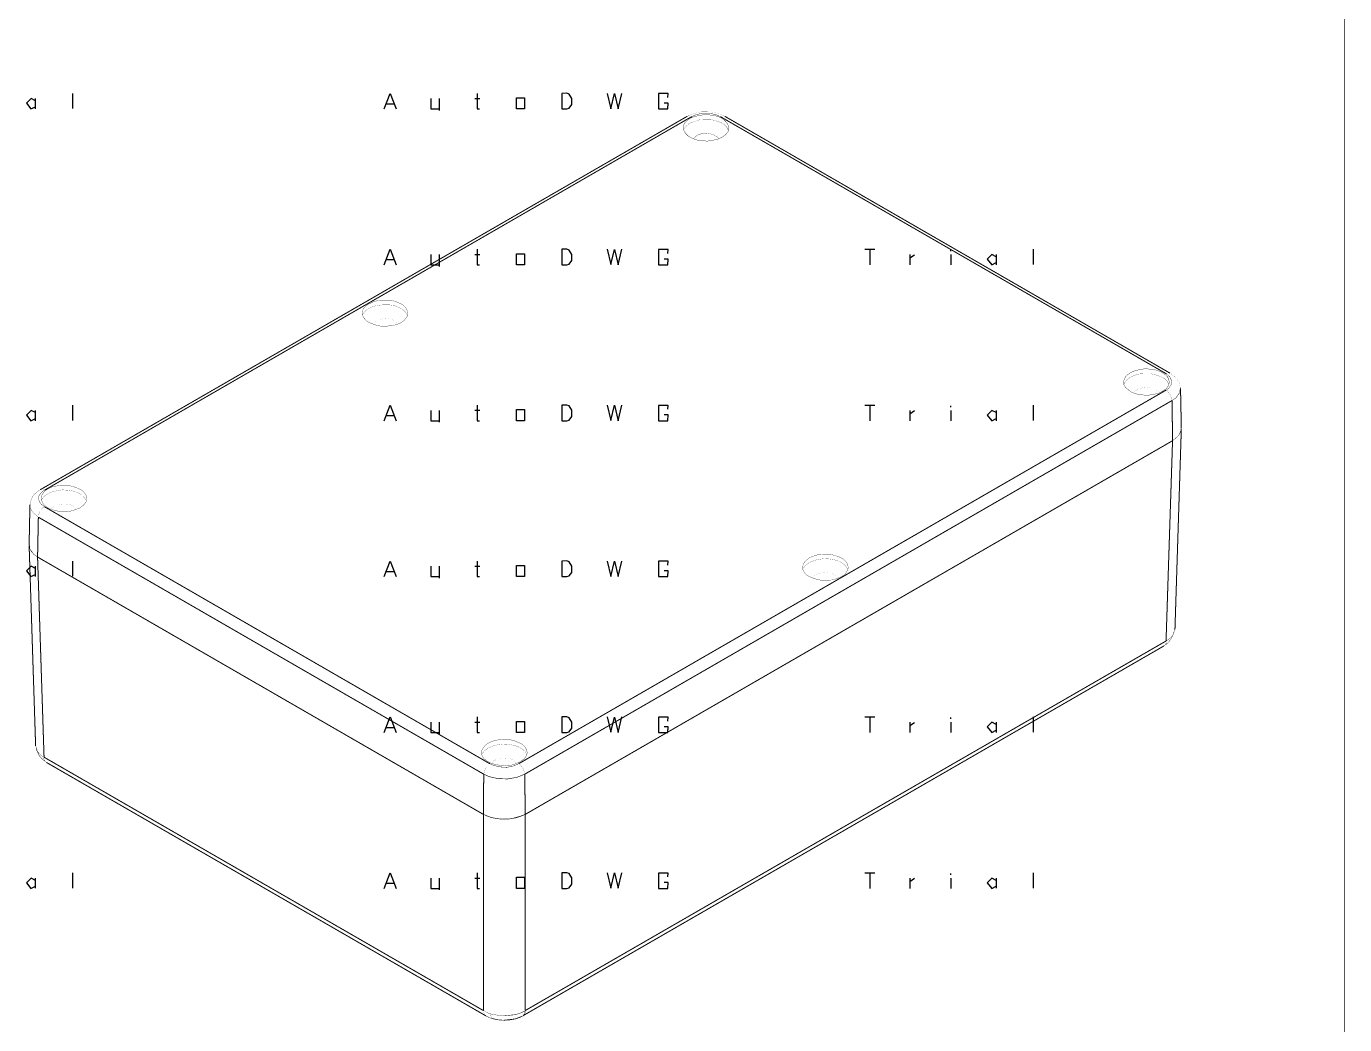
# Model space of a CAD drawing. Extents: x 5 to 426, y 3 to 277.
# Drawn here: x 310.7 to 426.3, y 73.1 to 160.7 of the extents above; entities that cross this region are included whole.
import ezdxf

# ---------------------------------------------------------------- set-up
doc = ezdxf.new("R2010")
doc.units = 0
doc.header["$MEASUREMENT"] = 0
for name, color, linetype in [('at_Entity', 7, 'Continuous'), ('at_Rect', 7, 'Continuous'), ('at_Solid', 7, 'Continuous'), ('at_Text', 7, 'Continuous')]:
    doc.layers.add(name, color=color, linetype=linetype)

msp = doc.modelspace()

# ---------------------------------------------------------------- linework, layer by layer
at = {"color": 28}
for p, q in [((342.08, 139.77), (342.6, 141.14)), ((342.6, 141.14), (343.12, 139.77)), ((350.22, 141.14), (350.22, 139.77)), ((358.1, 141.14), (357.65, 141.14)), ((357.65, 141.14), (357.65, 139.77)), ((358.31, 141.07), (358.1, 141.14)), ((361.63, 141.13), (361.96, 139.79)), ((361.96, 139.79), (362.28, 141.12)), ((362.28, 141.12), (362.61, 139.77)), ((362.61, 139.77), (362.93, 141.13)), ((342.27, 140.23), (342.92, 140.23)), ((346.18, 140.67), (346.18, 139.77)), ((346.9, 140.67), (346.9, 139.63)), ((350.02, 140.68), (350.48, 140.68)), ((353.67, 140.74), (354.38, 140.74)), ((353.67, 139.77), (353.67, 140.74)), ((354.38, 140.74), (354.38, 139.77)), ((358.3, 139.83), (358.54, 140.14)), ((358.54, 140.69), (358.31, 141.07)), ((358.54, 140.14), (358.54, 140.69)), ((366.98, 141.12), (366.15, 141.12)), ((366.15, 141.12), (366.15, 139.77)), ((366.98, 140.28), (366.65, 140.28)), ((366.97, 140.77), (366.98, 141.12)), ((366.97, 139.77), (366.98, 140.28)), ((346.18, 139.77), (346.9, 139.77)), ((350.22, 139.77), (350.44, 139.77)), ((354.38, 139.77), (353.67, 139.77)), ((357.65, 139.77), (358.09, 139.77)), ((358.09, 139.77), (358.3, 139.83)), ((366.15, 139.77), (366.97, 139.77)), ((342.08, 98.72), (342.6, 100.09)), ((342.6, 100.09), (343.12, 98.72)), ((346.18, 99.62), (346.18, 98.72)), ((346.9, 99.62), (346.9, 98.58)), ((350.02, 99.63), (350.48, 99.63)), ((350.22, 100.09), (350.22, 98.72)), ((353.67, 99.69), (354.38, 99.69)), ((353.67, 98.72), (353.67, 99.69)), ((354.38, 99.69), (354.38, 98.72)), ((358.1, 100.09), (357.65, 100.09)), ((357.65, 100.09), (357.65, 98.72)), ((358.31, 100.02), (358.1, 100.09)), ((358.54, 99.63), (358.31, 100.02)), ((358.54, 99.09), (358.54, 99.63)), ((361.63, 100.08), (361.96, 98.74)), ((361.96, 98.74), (362.28, 100.07)), ((362.28, 100.07), (362.61, 98.72)), ((362.61, 98.72), (362.93, 100.08)), ((366.98, 100.07), (366.15, 100.07)), ((366.15, 100.07), (366.15, 98.72)), ((366.97, 99.72), (366.98, 100.07)), ((342.27, 99.17), (342.92, 99.17)), ((346.18, 98.72), (346.9, 98.72)), ((350.22, 98.72), (350.44, 98.72)), ((354.38, 98.72), (353.67, 98.72)), ((357.65, 98.72), (358.09, 98.72)), ((358.09, 98.72), (358.3, 98.77)), ((358.3, 98.77), (358.54, 99.09)), ((366.15, 98.72), (366.97, 98.72)), ((366.98, 99.23), (366.65, 99.23)), ((366.97, 98.72), (366.98, 99.23))]:
    msp.add_line(p, q, dxfattribs=at)
at = {"layer": 'at_Entity', "color": 28}
for p, q in [((311.09, 154.36), (310.68, 153.95)), ((310.68, 153.95), (311.08, 153.45)), ((311.47, 154.17), (311.09, 154.36)), ((311.46, 154.36), (311.46, 153.46)), ((314.72, 154.82), (314.72, 153.48)), ((311.08, 153.45), (311.47, 153.65)), ((384.24, 127.45), (385.14, 127.45)), ((384.69, 127.45), (384.69, 126.09)), ((391.79, 127.28), (391.79, 127.4)), ((399.03, 127.45), (399.02, 126.11)), ((388.2, 126.99), (388.2, 126.09)), ((388.21, 126.69), (388.6, 126.97)), ((391.79, 126.99), (391.79, 126.09)), ((395.39, 126.99), (394.98, 126.58)), ((394.98, 126.58), (395.38, 126.09)), ((395.38, 126.09), (395.77, 126.28)), ((395.77, 126.8), (395.39, 126.99)), ((395.76, 126.99), (395.76, 126.09)), ((314.72, 113.77), (314.72, 112.43)), ((311.09, 113.31), (310.68, 112.9)), ((310.68, 112.9), (311.08, 112.4)), ((311.08, 112.4), (311.47, 112.6)), ((311.47, 113.11), (311.09, 113.31)), ((311.46, 113.31), (311.46, 112.41)), ((384.24, 86.4), (385.14, 86.4)), ((384.69, 86.4), (384.69, 85.03)), ((388.2, 85.94), (388.2, 85.03)), ((388.21, 85.63), (388.6, 85.92)), ((391.79, 86.23), (391.79, 86.35)), ((391.79, 85.94), (391.79, 85.03)), ((395.39, 85.94), (394.98, 85.53)), ((395.77, 85.74), (395.39, 85.94)), ((395.76, 85.94), (395.76, 85.04)), ((399.03, 86.4), (399.02, 85.06)), ((394.98, 85.53), (395.38, 85.03)), ((395.38, 85.03), (395.77, 85.23))]:
    msp.add_line(p, q, dxfattribs=at)
at = {"layer": 'at_Entity', "color": 9}
msp.add_lwpolyline([(426.32, 276.61, 0.0636, 0.0636, 0), (426.32, 2.93, 0.0636, 0.0636, 0)], format="xyseb", dxfattribs=at)
at = {"layer": 'at_Entity', "color": 0}
for points in [[(368.67, 152.81, 0.0883, 0.0883, 0), (311.88, 120.02, 0.0883, 0.0883, 0)], [(369.06, 152.78, 0.0883, 0.0883, 0), (312.26, 119.98, 0.0883, 0.0883, 0)], [(371.74, 150.98, 0.0285, 0.0285, 0), (372.03, 151.19, 0.0285, 0.0285, 0), (372.24, 151.44, 0.0285, 0.0285, 0), (372.31, 151.72, 0.0285, 0.0285, 0), (372.27, 152, 0.0285, 0.0285, 0), (372.13, 152.25, 0.0285, 0.0285, 0), (371.89, 152.5, 0.0285, 0.0285, 0), (371.57, 152.71, 0.0285, 0.0285, 0), (371.14, 152.85, 0.0285, 0.0285, 0), (370.69, 152.92, 0.0285, 0.0285, 0), (370.19, 152.95, 0.0285, 0.0285, 0), (369.73, 152.88, 0.0285, 0.0285, 0), (369.27, 152.78, 0.0285, 0.0285, 0), (368.88, 152.6, 0.0285, 0.0285, 0), (368.6, 152.39, 0.0285, 0.0285, 0), (368.39, 152.14, 0.0285, 0.0285, 0), (368.32, 151.86, 0.0285, 0.0285, 0), (368.36, 151.58, 0.0285, 0.0285, 0), (368.5, 151.33, 0.0285, 0.0285, 0), (368.74, 151.08, 0.0285, 0.0285, 0), (369.1, 150.87, 0.0285, 0.0285, 0), (369.49, 150.73, 0.0285, 0.0285, 0), (369.94, 150.66, 0.0285, 0.0285, 0), (370.44, 150.63, 0.0285, 0.0285, 0), (370.9, 150.7, 0.0285, 0.0285, 0), (371.36, 150.8, 0.0285, 0.0285, 0), (371.74, 150.98, 0.0285, 0.0285, 0)], [(371.96, 152.81, 0.00499, 0.00499, 0), (371.74, 152.92, 0.00499, 0.00499, 0), (371.39, 153.06, 0.00499, 0.00499, 0), (370.93, 153.17, 0.00499, 0.00499, 0), (370.4, 153.2, 0.00499, 0.00499, 0), (369.91, 153.2, 0.00499, 0.00499, 0), (369.41, 153.1, 0.00499, 0.00499, 0), (368.96, 152.95, 0.00499, 0.00499, 0), (368.71, 152.85, 0.00499, 0.00499, 0), (368.67, 152.81, 0.00499, 0.00499, 0)], [(369.06, 152.78, 0.00706, 0.00706, 0), (368.96, 152.81, 0.00706, 0.00706, 0), (368.85, 152.85, 0.00706, 0.00706, 0), (368.78, 152.85, 0.00706, 0.00706, 0), (368.67, 152.81, 0.00706, 0.00706, 0)], [(371.57, 152.78, 0.0348, 0.0348, 0), (371.25, 152.92, 0.0348, 0.0348, 0), (370.72, 153.06, 0.0348, 0.0348, 0), (370.12, 153.06, 0.0348, 0.0348, 0), (369.56, 152.99, 0.0348, 0.0348, 0), (369.06, 152.78, 0.0348, 0.0348, 0)], [(410.68, 130.22, 0.0883, 0.0883, 0), (371.57, 152.78, 0.0883, 0.0883, 0)], [(371.57, 152.78, 0.00706, 0.00706, 0), (371.67, 152.81, 0.00706, 0.00706, 0), (371.78, 152.85, 0.00706, 0.00706, 0), (371.85, 152.85, 0.00706, 0.00706, 0), (371.96, 152.81, 0.00706, 0.00706, 0)], [(411.03, 130.26, 0.0883, 0.0883, 0), (371.96, 152.81, 0.0883, 0.0883, 0)], [(372.27, 151.58, 0.0146, 0.0146, 0), (372.13, 151.86, 0.0146, 0.0146, 0), (371.89, 152.11, 0.0146, 0.0146, 0), (371.57, 152.28, 0.0146, 0.0146, 0), (371.14, 152.43, 0.0146, 0.0146, 0), (370.69, 152.53, 0.0146, 0.0146, 0), (370.19, 152.53, 0.0146, 0.0146, 0), (369.73, 152.5, 0.0146, 0.0146, 0), (369.27, 152.35, 0.0146, 0.0146, 0), (368.88, 152.21, 0.0146, 0.0146, 0), (368.6, 151.97, 0.0146, 0.0146, 0), (368.39, 151.72, 0.0146, 0.0146, 0), (368.36, 151.58, 0.0146, 0.0146, 0)], [(371.43, 150.84, 0.0226, 0.0226, 0), (371.29, 151.01, 0.0226, 0.0226, 0), (371.04, 151.15, 0.0226, 0.0226, 0), (370.72, 151.26, 0.0226, 0.0226, 0), (370.37, 151.33, 0.0226, 0.0226, 0), (369.98, 151.3, 0.0226, 0.0226, 0), (369.66, 151.19, 0.0226, 0.0226, 0), (369.41, 151.05, 0.0226, 0.0226, 0), (369.24, 150.84, 0.0226, 0.0226, 0)], [(343.57, 134.7, 0.0257, 0.0257, 0), (343.86, 134.92, 0.0257, 0.0257, 0), (344.07, 135.2, 0.0257, 0.0257, 0), (344.14, 135.45, 0.0257, 0.0257, 0), (344.1, 135.73, 0.0257, 0.0257, 0), (343.96, 136.01, 0.0257, 0.0257, 0), (343.72, 136.26, 0.0257, 0.0257, 0), (343.36, 136.43, 0.0257, 0.0257, 0), (342.97, 136.58, 0.0257, 0.0257, 0), (342.52, 136.68, 0.0257, 0.0257, 0), (342.02, 136.68, 0.0257, 0.0257, 0), (341.56, 136.65, 0.0257, 0.0257, 0), (341.1, 136.51, 0.0257, 0.0257, 0), (340.72, 136.33, 0.0257, 0.0257, 0), (340.43, 136.12, 0.0257, 0.0257, 0), (340.22, 135.87, 0.0257, 0.0257, 0), (340.15, 135.59, 0.0257, 0.0257, 0), (340.19, 135.3, 0.0257, 0.0257, 0), (340.33, 135.06, 0.0257, 0.0257, 0), (340.57, 134.81, 0.0257, 0.0257, 0), (340.93, 134.63, 0.0257, 0.0257, 0), (341.32, 134.49, 0.0257, 0.0257, 0), (341.77, 134.39, 0.0257, 0.0257, 0), (342.27, 134.39, 0.0257, 0.0257, 0), (342.73, 134.42, 0.0257, 0.0257, 0), (343.19, 134.53, 0.0257, 0.0257, 0), (343.57, 134.7, 0.0257, 0.0257, 0)], [(344.1, 135.34, 0.0146, 0.0146, 0), (343.96, 135.59, 0.0146, 0.0146, 0), (343.72, 135.83, 0.0146, 0.0146, 0), (343.36, 136.05, 0.0146, 0.0146, 0), (342.97, 136.19, 0.0146, 0.0146, 0), (342.52, 136.26, 0.0146, 0.0146, 0), (342.02, 136.26, 0.0146, 0.0146, 0), (341.56, 136.22, 0.0146, 0.0146, 0), (341.1, 136.12, 0.0146, 0.0146, 0), (340.72, 135.94, 0.0146, 0.0146, 0), (340.43, 135.73, 0.0146, 0.0146, 0), (340.22, 135.48, 0.0146, 0.0146, 0), (340.19, 135.34, 0.0146, 0.0146, 0)], [(343.22, 134.56, 0.00353, 0.00353, 0), (343.12, 134.74, 0.00353, 0.00353, 0), (342.87, 134.92, 0.00353, 0.00353, 0), (342.55, 135.02, 0.00353, 0.00353, 0), (342.2, 135.06, 0.00353, 0.00353, 0), (341.81, 135.02, 0.00353, 0.00353, 0), (341.49, 134.95, 0.00353, 0.00353, 0), (341.25, 134.78, 0.00353, 0.00353, 0), (341.07, 134.6, 0.00353, 0.00353, 0), (341.07, 134.56, 0.00353, 0.00353, 0)], [(410.36, 128.67, 0.0282, 0.0282, 0), (410.68, 128.88, 0.0282, 0.0282, 0), (410.86, 129.13, 0.0282, 0.0282, 0), (410.96, 129.41, 0.0282, 0.0282, 0), (410.93, 129.69, 0.0282, 0.0282, 0), (410.79, 129.97, 0.0282, 0.0282, 0), (410.54, 130.19, 0.0282, 0.0282, 0), (410.19, 130.4, 0.0282, 0.0282, 0), (409.76, 130.54, 0.0282, 0.0282, 0), (409.3, 130.61, 0.0282, 0.0282, 0), (408.84, 130.65, 0.0282, 0.0282, 0), (408.35, 130.57, 0.0282, 0.0282, 0), (407.93, 130.47, 0.0282, 0.0282, 0), (407.54, 130.29, 0.0282, 0.0282, 0), (407.26, 130.08, 0.0282, 0.0282, 0), (407.04, 129.83, 0.0282, 0.0282, 0), (406.97, 129.55, 0.0282, 0.0282, 0), (406.97, 129.27, 0.0282, 0.0282, 0), (407.11, 129.02, 0.0282, 0.0282, 0), (407.4, 128.77, 0.0282, 0.0282, 0), (407.71, 128.56, 0.0282, 0.0282, 0), (408.14, 128.42, 0.0282, 0.0282, 0), (408.6, 128.35, 0.0282, 0.0282, 0), (409.09, 128.32, 0.0282, 0.0282, 0), (409.55, 128.39, 0.0282, 0.0282, 0), (410.01, 128.49, 0.0282, 0.0282, 0), (410.36, 128.67, 0.0282, 0.0282, 0)], [(410.93, 129.27, 0.0158, 0.0158, 0), (410.79, 129.55, 0.0158, 0.0158, 0), (410.54, 129.8, 0.0158, 0.0158, 0), (410.19, 129.97, 0.0158, 0.0158, 0), (409.76, 130.12, 0.0158, 0.0158, 0), (409.3, 130.22, 0.0158, 0.0158, 0), (408.84, 130.22, 0.0158, 0.0158, 0), (408.35, 130.19, 0.0158, 0.0158, 0), (407.93, 130.08, 0.0158, 0.0158, 0), (407.54, 129.9, 0.0158, 0.0158, 0), (407.26, 129.69, 0.0158, 0.0158, 0), (407.04, 129.41, 0.0158, 0.0158, 0), (406.97, 129.27, 0.0158, 0.0158, 0)], [(410.68, 128.77, 0.0304, 0.0304, 0), (410.93, 128.95, 0.0304, 0.0304, 0), (411.14, 129.27, 0.0304, 0.0304, 0), (411.17, 129.59, 0.0304, 0.0304, 0), (411, 129.94, 0.0304, 0.0304, 0), (410.68, 130.22, 0.0304, 0.0304, 0)], [(410.68, 130.22, 0.00789, 0.00789, 0), (410.79, 130.26, 0.00789, 0.00789, 0), (410.86, 130.29, 0.00789, 0.00789, 0), (410.96, 130.29, 0.00789, 0.00789, 0), (411.03, 130.26, 0.00789, 0.00789, 0)], [(411.92, 128.92, 0.00789, 0.00789, 0), (411.92, 129.02, 0.00789, 0.00789, 0), (411.85, 129.37, 0.00789, 0.00789, 0), (411.67, 129.69, 0.00789, 0.00789, 0), (411.42, 129.97, 0.00789, 0.00789, 0), (411.1, 130.22, 0.00789, 0.00789, 0), (411.03, 130.26, 0.00789, 0.00789, 0)], [(353.88, 95.98, 0.0883, 0.0883, 0), (410.68, 128.77, 0.0883, 0.0883, 0)], [(410.04, 128.53, 0.00499, 0.00499, 0), (409.94, 128.7, 0.00499, 0.00499, 0), (409.69, 128.84, 0.00499, 0.00499, 0), (409.37, 128.95, 0.00499, 0.00499, 0), (408.99, 129.02, 0.00499, 0.00499, 0), (408.63, 128.99, 0.00499, 0.00499, 0), (408.32, 128.88, 0.00499, 0.00499, 0), (408.03, 128.74, 0.00499, 0.00499, 0), (407.89, 128.56, 0.00499, 0.00499, 0), (407.86, 128.53, 0.00499, 0.00499, 0)], [(411.21, 127.86, 0.0112, 0.0112, 0), (411.17, 127.96, 0.0112, 0.0112, 0), (411.14, 128.1, 0.0112, 0.0112, 0), (411.1, 128.24, 0.0112, 0.0112, 0), (411.03, 128.39, 0.0112, 0.0112, 0), (410.96, 128.49, 0.0112, 0.0112, 0), (410.86, 128.6, 0.0112, 0.0112, 0), (410.79, 128.7, 0.0112, 0.0112, 0), (410.68, 128.77, 0.0112, 0.0112, 0)], [(411.92, 128.92, 0.0355, 0.0355, 0), (411.88, 128.56, 0.0355, 0.0355, 0), (411.56, 128.1, 0.0355, 0.0355, 0), (411.21, 127.86, 0.0355, 0.0355, 0)], [(412.02, 125.42, 0.0883, 0.0883, 0), (411.95, 128.92, 0.0883, 0.0883, 0)], [(411.21, 127.86, 0.0883, 0.0883, 0), (354.41, 95.06, 0.0883, 0.0883, 0)], [(411.21, 127.86, 0.0883, 0.0883, 0), (411.25, 124.33, 0.0883, 0.0883, 0)], [(411.25, 124.33, 0.0291, 0.0291, 0), (411.56, 124.57, 0.0291, 0.0291, 0), (411.81, 124.82, 0.0291, 0.0291, 0), (411.95, 125.1, 0.0291, 0.0291, 0), (412.02, 125.39, 0.0291, 0.0291, 0)], [(411.25, 124.33, 0.0176, 0.0176, 0), (411.74, 124.75, 0.0176, 0.0176, 0), (411.99, 125.24, 0.0176, 0.0176, 0), (411.99, 125.42, 0.0176, 0.0176, 0)], [(411.46, 107.74, 0.0883, 0.0883, 0), (412.02, 125.39, 0.0883, 0.0883, 0)], [(411.25, 124.33, 0.0883, 0.0883, 0), (354.45, 91.53, 0.0883, 0.0883, 0)], [(354.45, 91.53, 0.0883, 0.0883, 0), (411.25, 124.33, 0.0883, 0.0883, 0)], [(410.68, 106.75, 0.0883, 0.0883, 0), (411.25, 124.33, 0.0883, 0.0883, 0)], [(315.37, 118.43, 0.0257, 0.0257, 0), (315.69, 118.68, 0.0257, 0.0257, 0), (315.9, 118.93, 0.0257, 0.0257, 0), (315.97, 119.21, 0.0257, 0.0257, 0), (315.94, 119.49, 0.0257, 0.0257, 0), (315.79, 119.74, 0.0257, 0.0257, 0), (315.55, 119.98, 0.0257, 0.0257, 0), (315.19, 120.16, 0.0257, 0.0257, 0), (314.81, 120.3, 0.0257, 0.0257, 0), (314.35, 120.41, 0.0257, 0.0257, 0), (313.85, 120.41, 0.0257, 0.0257, 0), (313.39, 120.37, 0.0257, 0.0257, 0), (312.93, 120.27, 0.0257, 0.0257, 0), (312.55, 120.09, 0.0257, 0.0257, 0), (312.26, 119.88, 0.0257, 0.0257, 0), (312.05, 119.6, 0.0257, 0.0257, 0), (311.98, 119.35, 0.0257, 0.0257, 0), (312.02, 119.07, 0.0257, 0.0257, 0), (312.16, 118.78, 0.0257, 0.0257, 0), (312.4, 118.54, 0.0257, 0.0257, 0), (312.72, 118.36, 0.0257, 0.0257, 0), (313.15, 118.22, 0.0257, 0.0257, 0), (313.61, 118.11, 0.0257, 0.0257, 0), (314.1, 118.11, 0.0257, 0.0257, 0), (314.56, 118.15, 0.0257, 0.0257, 0), (315.02, 118.29, 0.0257, 0.0257, 0), (315.37, 118.43, 0.0257, 0.0257, 0)], [(311.88, 120.02, 0.0215, 0.0215, 0), (311.63, 119.84, 0.0215, 0.0215, 0), (311.31, 119.56, 0.0215, 0.0215, 0), (311.13, 119.24, 0.0215, 0.0215, 0), (311.03, 118.89, 0.0215, 0.0215, 0), (310.99, 118.68, 0.0215, 0.0215, 0)], [(312.26, 119.98, 0.0304, 0.0304, 0), (312.02, 119.81, 0.0304, 0.0304, 0), (311.77, 119.49, 0.0304, 0.0304, 0), (311.77, 119.14, 0.0304, 0.0304, 0), (311.91, 118.82, 0.0304, 0.0304, 0), (312.26, 118.54, 0.0304, 0.0304, 0)], [(312.26, 119.98, 0.00706, 0.00706, 0), (312.16, 120.06, 0.00706, 0.00706, 0), (312.05, 120.06, 0.00706, 0.00706, 0), (311.98, 120.06, 0.00706, 0.00706, 0), (311.88, 120.02, 0.00706, 0.00706, 0)], [(315.94, 119.07, 0.0146, 0.0146, 0), (315.79, 119.31, 0.0146, 0.0146, 0), (315.55, 119.56, 0.0146, 0.0146, 0), (315.19, 119.77, 0.0146, 0.0146, 0), (314.81, 119.91, 0.0146, 0.0146, 0), (314.35, 119.98, 0.0146, 0.0146, 0), (313.85, 120.02, 0.0146, 0.0146, 0), (313.39, 119.95, 0.0146, 0.0146, 0), (312.93, 119.84, 0.0146, 0.0146, 0), (312.55, 119.67, 0.0146, 0.0146, 0), (312.26, 119.46, 0.0146, 0.0146, 0), (312.05, 119.21, 0.0146, 0.0146, 0), (312.02, 119.07, 0.0146, 0.0146, 0)], [(310.99, 118.71, 0.0883, 0.0883, 0), (310.92, 115.18, 0.0883, 0.0883, 0)], [(311.73, 117.62, 0.018, 0.018, 0), (311.24, 118.04, 0.018, 0.018, 0), (310.99, 118.5, 0.018, 0.018, 0), (311.03, 118.68, 0.018, 0.018, 0)], [(311.73, 117.62, 0.0127, 0.0127, 0), (311.73, 117.76, 0.0127, 0.0127, 0), (311.77, 117.9, 0.0127, 0.0127, 0), (311.84, 118.01, 0.0127, 0.0127, 0), (311.88, 118.15, 0.0127, 0.0127, 0), (311.98, 118.25, 0.0127, 0.0127, 0), (312.05, 118.4, 0.0127, 0.0127, 0), (312.16, 118.47, 0.0127, 0.0127, 0), (312.26, 118.54, 0.0127, 0.0127, 0)], [(312.26, 118.54, 0.0883, 0.0883, 0), (351.34, 95.98, 0.0883, 0.0883, 0)], [(315.05, 118.29, 0.00499, 0.00499, 0), (314.95, 118.47, 0.00499, 0.00499, 0), (314.7, 118.64, 0.00499, 0.00499, 0), (314.38, 118.75, 0.00499, 0.00499, 0), (314.03, 118.78, 0.00499, 0.00499, 0), (313.64, 118.75, 0.00499, 0.00499, 0), (313.32, 118.68, 0.00499, 0.00499, 0), (313.04, 118.54, 0.00499, 0.00499, 0), (312.9, 118.33, 0.00499, 0.00499, 0), (312.86, 118.29, 0.00499, 0.00499, 0)], [(311.73, 117.62, 0.0883, 0.0883, 0), (311.66, 114.12, 0.0883, 0.0883, 0)], [(350.81, 95.06, 0.0883, 0.0883, 0), (311.73, 117.62, 0.0883, 0.0883, 0)], [(310.92, 115.15, 0.0883, 0.0883, 0), (311.49, 97.53, 0.0883, 0.0883, 0)], [(311.66, 114.12, 0.025, 0.025, 0), (311.35, 114.34, 0.025, 0.025, 0), (311.1, 114.62, 0.025, 0.025, 0), (310.96, 114.9, 0.025, 0.025, 0), (310.92, 115.15, 0.025, 0.025, 0)], [(310.96, 115.18, 0.0355, 0.0355, 0), (310.99, 114.83, 0.0355, 0.0355, 0), (311.31, 114.37, 0.0355, 0.0355, 0), (311.66, 114.12, 0.0355, 0.0355, 0)], [(350.78, 91.53, 0.0883, 0.0883, 0), (311.66, 114.12, 0.0883, 0.0883, 0)], [(311.66, 114.12, 0.0883, 0.0883, 0), (312.23, 96.55, 0.0883, 0.0883, 0)], [(311.66, 114.12, 0.0883, 0.0883, 0), (350.78, 91.53, 0.0883, 0.0883, 0)], [(382.19, 112.4, 0.0247, 0.0247, 0), (382.51, 112.61, 0.0247, 0.0247, 0), (382.69, 112.89, 0.0247, 0.0247, 0), (382.79, 113.14, 0.0247, 0.0247, 0), (382.76, 113.42, 0.0247, 0.0247, 0), (382.62, 113.7, 0.0247, 0.0247, 0), (382.37, 113.95, 0.0247, 0.0247, 0), (382.02, 114.12, 0.0247, 0.0247, 0), (381.59, 114.27, 0.0247, 0.0247, 0), (381.13, 114.37, 0.0247, 0.0247, 0), (380.68, 114.37, 0.0247, 0.0247, 0), (380.18, 114.34, 0.0247, 0.0247, 0), (379.76, 114.2, 0.0247, 0.0247, 0), (379.37, 114.05, 0.0247, 0.0247, 0), (379.09, 113.81, 0.0247, 0.0247, 0), (378.87, 113.56, 0.0247, 0.0247, 0), (378.8, 113.28, 0.0247, 0.0247, 0), (378.8, 113.03, 0.0247, 0.0247, 0), (378.95, 112.75, 0.0247, 0.0247, 0), (379.19, 112.5, 0.0247, 0.0247, 0), (379.55, 112.32, 0.0247, 0.0247, 0), (379.97, 112.18, 0.0247, 0.0247, 0), (380.43, 112.08, 0.0247, 0.0247, 0), (380.92, 112.08, 0.0247, 0.0247, 0), (381.38, 112.11, 0.0247, 0.0247, 0), (381.8, 112.22, 0.0247, 0.0247, 0), (382.19, 112.4, 0.0247, 0.0247, 0)], [(382.76, 113.03, 0.0158, 0.0158, 0), (382.62, 113.28, 0.0158, 0.0158, 0), (382.37, 113.52, 0.0158, 0.0158, 0), (382.02, 113.74, 0.0158, 0.0158, 0), (381.59, 113.88, 0.0158, 0.0158, 0), (381.13, 113.95, 0.0158, 0.0158, 0), (380.68, 113.98, 0.0158, 0.0158, 0), (380.18, 113.91, 0.0158, 0.0158, 0), (379.76, 113.81, 0.0158, 0.0158, 0), (379.37, 113.63, 0.0158, 0.0158, 0), (379.09, 113.42, 0.0158, 0.0158, 0), (378.87, 113.17, 0.0158, 0.0158, 0), (378.8, 113.03, 0.0158, 0.0158, 0)], [(381.88, 112.25, 0.00499, 0.00499, 0), (381.77, 112.43, 0.00499, 0.00499, 0), (381.52, 112.61, 0.00499, 0.00499, 0), (381.2, 112.71, 0.00499, 0.00499, 0), (380.82, 112.75, 0.00499, 0.00499, 0), (380.46, 112.71, 0.00499, 0.00499, 0), (380.15, 112.64, 0.00499, 0.00499, 0), (379.86, 112.47, 0.00499, 0.00499, 0), (379.72, 112.29, 0.00499, 0.00499, 0), (379.69, 112.25, 0.00499, 0.00499, 0)], [(411.35, 107.49, 0.0302, 0.0302, 0), (411.46, 107.77, 0.0302, 0.0302, 0)], [(410.68, 106.75, 0.0883, 0.0883, 0), (354.45, 74.31, 0.0883, 0.0883, 0)], [(410.68, 106.75, 0.00998, 0.00998, 0), (410.68, 106.61, 0.00998, 0.00998, 0), (410.64, 106.46, 0.00998, 0.00998, 0), (410.57, 106.39, 0.00998, 0.00998, 0), (410.47, 106.32, 0.00998, 0.00998, 0)], [(410.5, 106.32, 0.015, 0.015, 0), (410.61, 106.43, 0.015, 0.015, 0)], [(410.61, 106.39, 0.0325, 0.0325, 0), (410.89, 106.64, 0.0325, 0.0325, 0), (411.1, 106.89, 0.0325, 0.0325, 0), (411.39, 107.52, 0.0325, 0.0325, 0)], [(410.61, 106.43, 0.0127, 0.0127, 0), (410.68, 106.54, 0.0127, 0.0127, 0), (410.75, 106.78, 0.0127, 0.0127, 0)], [(410.75, 106.78, 0.00789, 0.00789, 0), (410.68, 106.75, 0.00789, 0.00789, 0)], [(410.75, 106.78, 0.0257, 0.0257, 0), (411.03, 106.99, 0.0257, 0.0257, 0), (411.28, 107.24, 0.0257, 0.0257, 0), (411.35, 107.49, 0.0257, 0.0257, 0)], [(354.24, 73.85, 0.0883, 0.0883, 0), (410.5, 106.32, 0.0883, 0.0883, 0)], [(410.47, 106.32, 0.00353, 0.00353, 0), (410.5, 106.32, 0.00353, 0.00353, 0)], [(311.49, 97.57, 0.0302, 0.0302, 0), (311.59, 97.29, 0.0302, 0.0302, 0)], [(311.52, 97.29, 0.0353, 0.0353, 0), (311.8, 96.69, 0.0353, 0.0353, 0), (312.05, 96.4, 0.0353, 0.0353, 0), (312.33, 96.19, 0.0353, 0.0353, 0)], [(311.59, 97.29, 0.0257, 0.0257, 0), (311.66, 97.04, 0.0257, 0.0257, 0), (311.91, 96.76, 0.0257, 0.0257, 0), (312.19, 96.55, 0.0257, 0.0257, 0)], [(354.02, 96.16, 0.0269, 0.0269, 0), (354.34, 96.37, 0.0269, 0.0269, 0), (354.52, 96.62, 0.0269, 0.0269, 0), (354.62, 96.9, 0.0269, 0.0269, 0), (354.59, 97.18, 0.0269, 0.0269, 0), (354.45, 97.43, 0.0269, 0.0269, 0), (354.2, 97.68, 0.0269, 0.0269, 0), (353.85, 97.85, 0.0269, 0.0269, 0), (353.42, 98.03, 0.0269, 0.0269, 0), (352.96, 98.1, 0.0269, 0.0269, 0), (352.51, 98.1, 0.0269, 0.0269, 0), (352.01, 98.06, 0.0269, 0.0269, 0), (351.59, 97.96, 0.0269, 0.0269, 0), (351.2, 97.78, 0.0269, 0.0269, 0), (350.92, 97.57, 0.0269, 0.0269, 0), (350.71, 97.29, 0.0269, 0.0269, 0), (350.6, 97.04, 0.0269, 0.0269, 0), (350.63, 96.76, 0.0269, 0.0269, 0), (350.78, 96.47, 0.0269, 0.0269, 0), (351.02, 96.26, 0.0269, 0.0269, 0), (351.38, 96.05, 0.0269, 0.0269, 0), (351.8, 95.91, 0.0269, 0.0269, 0), (352.26, 95.84, 0.0269, 0.0269, 0), (352.72, 95.8, 0.0269, 0.0269, 0), (353.21, 95.84, 0.0269, 0.0269, 0), (353.64, 95.98, 0.0269, 0.0269, 0), (354.02, 96.16, 0.0269, 0.0269, 0)], [(354.59, 96.76, 0.0158, 0.0158, 0), (354.45, 97.04, 0.0158, 0.0158, 0), (354.2, 97.25, 0.0158, 0.0158, 0), (353.85, 97.46, 0.0158, 0.0158, 0), (353.42, 97.6, 0.0158, 0.0158, 0), (352.96, 97.68, 0.0158, 0.0158, 0), (352.51, 97.71, 0.0158, 0.0158, 0), (352.01, 97.64, 0.0158, 0.0158, 0), (351.59, 97.53, 0.0158, 0.0158, 0), (351.2, 97.36, 0.0158, 0.0158, 0), (350.92, 97.15, 0.0158, 0.0158, 0), (350.71, 96.9, 0.0158, 0.0158, 0), (350.63, 96.76, 0.0158, 0.0158, 0)], [(350.78, 74.31, 0.0883, 0.0883, 0), (312.23, 96.55, 0.0883, 0.0883, 0)], [(312.19, 96.55, 0.00353, 0.00353, 0), (312.23, 96.55, 0.00353, 0.00353, 0)], [(312.33, 96.19, 0.015, 0.015, 0), (312.23, 96.3, 0.015, 0.015, 0), (312.19, 96.55, 0.015, 0.015, 0)], [(312.44, 96.09, 0.00998, 0.00998, 0), (312.37, 96.16, 0.00998, 0.00998, 0), (312.3, 96.26, 0.00998, 0.00998, 0), (312.26, 96.4, 0.00998, 0.00998, 0), (312.23, 96.55, 0.00998, 0.00998, 0)], [(312.4, 96.12, 0.00998, 0.00998, 0), (312.33, 96.19, 0.00998, 0.00998, 0)], [(312.44, 96.09, 0.0883, 0.0883, 0), (350.99, 73.85, 0.0883, 0.0883, 0)], [(312.4, 96.12, 0.00499, 0.00499, 0), (312.44, 96.09, 0.00499, 0.00499, 0)], [(353.71, 95.98, 0.00353, 0.00353, 0), (353.56, 96.16, 0.00353, 0.00353, 0), (353.35, 96.33, 0.00353, 0.00353, 0), (353.04, 96.44, 0.00353, 0.00353, 0), (352.65, 96.47, 0.00353, 0.00353, 0), (352.29, 96.47, 0.00353, 0.00353, 0), (351.98, 96.37, 0.00353, 0.00353, 0), (351.69, 96.23, 0.00353, 0.00353, 0), (351.52, 96.02, 0.00353, 0.00353, 0), (351.52, 95.98, 0.00353, 0.00353, 0)], [(350.81, 95.06, 0.0883, 0.0883, 0), (350.78, 91.53, 0.0883, 0.0883, 0)], [(354.41, 95.06, 0.0505, 0.0505, 0), (353.71, 94.78, 0.0505, 0.0505, 0), (352.89, 94.64, 0.0505, 0.0505, 0), (352.05, 94.67, 0.0505, 0.0505, 0), (351.27, 94.85, 0.0505, 0.0505, 0), (350.81, 95.06, 0.0505, 0.0505, 0)], [(350.81, 95.06, 0.00998, 0.00998, 0), (350.85, 95.2, 0.00998, 0.00998, 0), (350.88, 95.31, 0.00998, 0.00998, 0), (350.92, 95.45, 0.00998, 0.00998, 0), (350.99, 95.59, 0.00998, 0.00998, 0), (351.06, 95.7, 0.00998, 0.00998, 0), (351.16, 95.8, 0.00998, 0.00998, 0), (351.27, 95.91, 0.00998, 0.00998, 0), (351.34, 95.98, 0.00998, 0.00998, 0)], [(351.34, 95.98, 0.0348, 0.0348, 0), (351.66, 95.84, 0.0348, 0.0348, 0), (352.22, 95.7, 0.0348, 0.0348, 0), (352.82, 95.66, 0.0348, 0.0348, 0), (353.39, 95.77, 0.0348, 0.0348, 0), (353.88, 95.98, 0.0348, 0.0348, 0)], [(354.41, 95.06, 0.0112, 0.0112, 0), (354.38, 95.2, 0.0112, 0.0112, 0), (354.34, 95.31, 0.0112, 0.0112, 0), (354.31, 95.45, 0.0112, 0.0112, 0), (354.24, 95.59, 0.0112, 0.0112, 0), (354.16, 95.7, 0.0112, 0.0112, 0), (354.06, 95.8, 0.0112, 0.0112, 0), (353.99, 95.91, 0.0112, 0.0112, 0), (353.88, 95.98, 0.0112, 0.0112, 0)], [(354.41, 95.06, 0.0883, 0.0883, 0), (354.45, 91.53, 0.0883, 0.0883, 0)], [(350.78, 74.31, 0.0883, 0.0883, 0), (350.78, 91.53, 0.0883, 0.0883, 0)], [(350.78, 91.53, 0.0492, 0.0492, 0), (351.48, 91.25, 0.0492, 0.0492, 0), (352.33, 91.11, 0.0492, 0.0492, 0), (353.21, 91.14, 0.0492, 0.0492, 0), (353.99, 91.36, 0.0492, 0.0492, 0), (354.45, 91.53, 0.0492, 0.0492, 0)], [(350.78, 91.53, 0.0427, 0.0427, 0), (351.16, 91.36, 0.0427, 0.0427, 0), (351.62, 91.22, 0.0427, 0.0427, 0), (352.12, 91.14, 0.0427, 0.0427, 0), (352.61, 91.11, 0.0427, 0.0427, 0), (353.11, 91.14, 0.0427, 0.0427, 0), (353.6, 91.22, 0.0427, 0.0427, 0), (354.06, 91.36, 0.0427, 0.0427, 0), (354.45, 91.53, 0.0427, 0.0427, 0)], [(354.45, 91.53, 0.0883, 0.0883, 0), (354.45, 74.31, 0.0883, 0.0883, 0)], [(351.41, 74.02, 0.0223, 0.0223, 0), (351.2, 74.09, 0.0223, 0.0223, 0), (350.78, 74.31, 0.0223, 0.0223, 0)], [(350.78, 74.31, 0.0112, 0.0112, 0), (350.78, 74.13, 0.0112, 0.0112, 0), (350.85, 74.02, 0.0112, 0.0112, 0), (350.88, 73.92, 0.0112, 0.0112, 0)], [(351.41, 74.02, 0.0257, 0.0257, 0), (351.66, 73.95, 0.0257, 0.0257, 0), (352.61, 73.85, 0.0257, 0.0257, 0)], [(351.55, 73.6, 0.0206, 0.0206, 0), (351.45, 73.78, 0.0206, 0.0206, 0), (351.41, 74.02, 0.0206, 0.0206, 0)], [(352.61, 73.85, 0.0427, 0.0427, 0), (353.6, 73.95, 0.0427, 0.0427, 0), (354.02, 74.09, 0.0427, 0.0427, 0), (354.41, 74.27, 0.0427, 0.0427, 0)], [(354.2, 73.81, 0.025, 0.025, 0), (354.38, 74.02, 0.025, 0.025, 0), (354.41, 74.27, 0.025, 0.025, 0)], [(354.24, 73.85, 0.0112, 0.0112, 0), (354.34, 73.92, 0.0112, 0.0112, 0), (354.41, 74.02, 0.0112, 0.0112, 0), (354.45, 74.13, 0.0112, 0.0112, 0), (354.45, 74.31, 0.0112, 0.0112, 0)], [(354.41, 74.27, 0.00499, 0.00499, 0), (354.45, 74.31, 0.00499, 0.00499, 0)], [(350.88, 73.92, 0.0285, 0.0285, 0), (351.13, 73.78, 0.0285, 0.0285, 0)], [(350.88, 73.92, 0.0127, 0.0127, 0), (350.99, 73.85, 0.0127, 0.0127, 0)], [(350.99, 73.85, 0.0302, 0.0302, 0), (351.27, 73.71, 0.0302, 0.0302, 0), (351.55, 73.6, 0.0302, 0.0302, 0)], [(351.55, 73.6, 0.0495, 0.0495, 0), (352.12, 73.49, 0.0495, 0.0495, 0), (352.61, 73.46, 0.0495, 0.0495, 0)], [(351.62, 73.6, 0.0495, 0.0495, 0), (352.12, 73.49, 0.0495, 0.0495, 0), (352.61, 73.46, 0.0495, 0.0495, 0)], [(352.61, 73.46, 0.0682, 0.0682, 0), (353.56, 73.57, 0.0682, 0.0682, 0), (354.2, 73.81, 0.0682, 0.0682, 0)], [(352.61, 73.46, 0.0141, 0.0141, 0), (352.61, 73.6, 0.0141, 0.0141, 0), (352.61, 73.85, 0.0141, 0.0141, 0)], [(352.61, 73.46, 0.0269, 0.0269, 0), (353, 73.46, 0.0269, 0.0269, 0), (353.39, 73.53, 0.0269, 0.0269, 0), (353.78, 73.64, 0.0269, 0.0269, 0), (354.02, 73.74, 0.0269, 0.0269, 0)], [(354.2, 73.81, 0.00499, 0.00499, 0), (354.24, 73.85, 0.00499, 0.00499, 0)], [(354.2, 73.85, 0.00353, 0.00353, 0), (354.24, 73.85, 0.00353, 0.00353, 0)]]:
    msp.add_lwpolyline(points, format="xyseb", dxfattribs=at)
at = {"layer": 'at_Rect', "color": 28}
for p, q in [((384.24, 141.14), (385.14, 141.14)), ((384.69, 141.14), (384.69, 139.77)), ((399.03, 141.13), (399.02, 139.8)), ((388.2, 140.67), (388.2, 139.77)), ((388.21, 140.37), (388.6, 140.66)), ((391.79, 140.97), (391.79, 141.09)), ((391.79, 140.68), (391.79, 139.77)), ((395.39, 140.67), (394.98, 140.26)), ((394.98, 140.26), (395.38, 139.77)), ((395.38, 139.77), (395.77, 139.97)), ((395.77, 140.48), (395.39, 140.67)), ((395.76, 140.68), (395.76, 139.78)), ((314.72, 127.45), (314.72, 126.11)), ((311.09, 126.99), (310.68, 126.58)), ((310.68, 126.58), (311.08, 126.09)), ((311.08, 126.09), (311.47, 126.28)), ((311.47, 126.8), (311.09, 126.99)), ((311.46, 126.99), (311.46, 126.09)), ((384.24, 100.09), (385.14, 100.09)), ((384.69, 100.09), (384.69, 98.72)), ((388.2, 99.62), (388.2, 98.72)), ((388.21, 99.32), (388.6, 99.61)), ((391.79, 99.91), (391.79, 100.04)), ((391.79, 99.63), (391.79, 98.72)), ((395.39, 99.62), (394.98, 99.21)), ((395.77, 99.43), (395.39, 99.62)), ((395.76, 99.63), (395.76, 98.73)), ((399.03, 100.08), (399.02, 98.75)), ((394.98, 99.21), (395.38, 98.72)), ((395.38, 98.72), (395.77, 98.91)), ((311.09, 85.94), (310.68, 85.53)), ((311.47, 85.74), (311.09, 85.94)), ((311.46, 85.94), (311.46, 85.04)), ((314.72, 86.4), (314.72, 85.06)), ((310.68, 85.53), (311.08, 85.03)), ((311.08, 85.03), (311.47, 85.23))]:
    msp.add_line(p, q, dxfattribs=at)
at = {"layer": 'at_Solid', "color": 28}
for p, q in [((342.08, 153.45), (342.6, 154.82)), ((342.27, 153.91), (342.92, 153.91)), ((342.6, 154.82), (343.12, 153.45)), ((346.18, 154.36), (346.18, 153.45)), ((346.9, 154.36), (346.9, 153.32)), ((350.02, 154.36), (350.48, 154.36)), ((350.22, 154.82), (350.22, 153.45)), ((353.67, 154.43), (354.38, 154.43)), ((353.67, 153.45), (353.67, 154.43)), ((354.38, 154.43), (354.38, 153.45)), ((358.1, 154.83), (357.65, 154.82)), ((357.65, 154.82), (357.65, 153.45)), ((358.31, 154.75), (358.1, 154.83)), ((358.54, 154.37), (358.31, 154.75)), ((358.54, 153.83), (358.54, 154.37)), ((361.63, 154.82), (361.96, 153.47)), ((361.96, 153.47), (362.28, 154.81)), ((362.28, 154.81), (362.61, 153.46)), ((362.61, 153.46), (362.93, 154.82)), ((366.98, 154.8), (366.15, 154.8)), ((366.15, 154.8), (366.15, 153.45)), ((366.98, 153.97), (366.65, 153.97)), ((366.97, 154.46), (366.98, 154.8)), ((366.97, 153.45), (366.98, 153.97)), ((346.18, 153.45), (346.9, 153.45)), ((350.22, 153.45), (350.44, 153.45)), ((354.38, 153.45), (353.67, 153.45)), ((357.65, 153.45), (358.09, 153.45)), ((358.09, 153.45), (358.3, 153.51)), ((358.3, 153.51), (358.54, 153.83)), ((366.15, 153.45), (366.97, 153.45)), ((342.08, 112.4), (342.6, 113.77)), ((342.6, 113.77), (343.12, 112.4)), ((350.22, 113.77), (350.22, 112.4)), ((353.67, 113.37), (354.38, 113.37)), ((353.67, 112.4), (353.67, 113.37)), ((354.38, 113.37), (354.38, 112.4)), ((358.1, 113.78), (357.65, 113.77)), ((357.65, 113.77), (357.65, 112.4)), ((358.31, 113.7), (358.1, 113.78)), ((358.54, 113.32), (358.31, 113.7)), ((361.63, 113.76), (361.96, 112.42)), ((361.96, 112.42), (362.28, 113.76)), ((362.28, 113.76), (362.61, 112.4)), ((362.61, 112.4), (362.93, 113.76)), ((366.98, 113.75), (366.15, 113.75)), ((366.15, 113.75), (366.15, 112.4)), ((366.97, 113.4), (366.98, 113.75)), ((342.27, 112.86), (342.92, 112.86)), ((346.18, 113.31), (346.18, 112.4)), ((346.18, 112.4), (346.9, 112.4)), ((346.9, 113.31), (346.9, 112.27)), ((350.02, 113.31), (350.48, 113.31)), ((350.22, 112.4), (350.44, 112.4)), ((354.38, 112.4), (353.67, 112.4)), ((357.65, 112.4), (358.09, 112.4)), ((358.09, 112.4), (358.3, 112.46)), ((358.3, 112.46), (358.54, 112.77)), ((358.54, 112.77), (358.54, 113.32)), ((366.15, 112.4), (366.97, 112.4)), ((366.98, 112.92), (366.65, 112.92)), ((366.97, 112.4), (366.98, 112.92))]:
    msp.add_line(p, q, dxfattribs=at)
at = {"layer": 'at_Text', "color": 28}
for p, q in [((342.08, 126.09), (342.6, 127.45)), ((342.6, 127.45), (343.12, 126.09)), ((350.22, 127.45), (350.22, 126.09)), ((358.1, 127.46), (357.65, 127.45)), ((357.65, 127.45), (357.65, 126.09)), ((358.31, 127.38), (358.1, 127.46)), ((358.54, 127), (358.31, 127.38)), ((361.63, 127.45), (361.96, 126.1)), ((361.96, 126.1), (362.28, 127.44)), ((362.28, 127.44), (362.61, 126.09)), ((362.61, 126.09), (362.93, 127.45)), ((366.98, 127.43), (366.15, 127.43)), ((366.15, 127.43), (366.15, 126.09)), ((366.97, 127.09), (366.98, 127.43)), ((342.27, 126.54), (342.92, 126.54)), ((346.18, 126.99), (346.18, 126.09)), ((346.18, 126.09), (346.9, 126.09)), ((346.9, 126.99), (346.9, 125.95)), ((350.02, 127), (350.48, 127)), ((350.22, 126.09), (350.44, 126.09)), ((353.67, 127.06), (354.38, 127.06)), ((353.67, 126.09), (353.67, 127.06)), ((354.38, 126.09), (353.67, 126.09)), ((354.38, 127.06), (354.38, 126.09)), ((357.65, 126.09), (358.09, 126.09)), ((358.09, 126.09), (358.3, 126.14)), ((358.3, 126.14), (358.54, 126.46)), ((358.54, 126.46), (358.54, 127)), ((366.15, 126.09), (366.97, 126.09)), ((366.98, 126.6), (366.65, 126.6)), ((366.97, 126.09), (366.98, 126.6)), ((342.08, 85.03), (342.6, 86.4)), ((342.6, 86.4), (343.12, 85.03)), ((346.18, 85.94), (346.18, 85.03)), ((346.9, 85.94), (346.9, 84.9)), ((350.02, 85.94), (350.48, 85.94)), ((350.22, 86.4), (350.22, 85.03)), ((353.67, 86.01), (354.38, 86.01)), ((353.67, 85.03), (353.67, 86.01)), ((354.38, 86.01), (354.38, 85.03)), ((358.1, 86.41), (357.65, 86.4)), ((357.65, 86.4), (357.65, 85.03)), ((358.31, 86.33), (358.1, 86.41)), ((358.54, 85.95), (358.31, 86.33)), ((358.54, 85.41), (358.54, 85.95)), ((361.63, 86.4), (361.96, 85.05)), ((361.96, 85.05), (362.28, 86.39)), ((362.28, 86.39), (362.61, 85.04)), ((362.61, 85.04), (362.93, 86.4)), ((366.98, 86.38), (366.15, 86.38)), ((366.15, 86.38), (366.15, 85.03)), ((366.97, 86.04), (366.98, 86.38)), ((342.27, 85.49), (342.92, 85.49)), ((346.18, 85.03), (346.9, 85.03)), ((350.22, 85.03), (350.44, 85.03)), ((354.38, 85.03), (353.67, 85.03)), ((357.65, 85.03), (358.09, 85.03)), ((358.09, 85.03), (358.3, 85.09)), ((358.3, 85.09), (358.54, 85.41)), ((366.15, 85.03), (366.97, 85.03)), ((366.98, 85.55), (366.65, 85.55)), ((366.97, 85.03), (366.98, 85.55))]:
    msp.add_line(p, q, dxfattribs=at)

doc.saveas('drawing.dxf')
